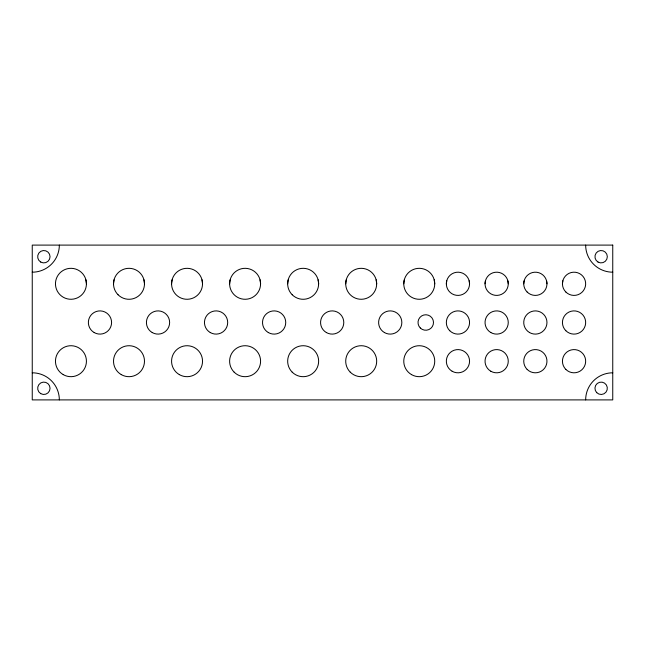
<?xml version="1.0" encoding="UTF-8"?>
<svg xmlns="http://www.w3.org/2000/svg" width="645" height="645" viewBox="0 0 645 645"><rect width="100%" height="100%" fill="white"/><g stroke="black" fill="none" stroke-linecap="round" stroke-linejoin="round"><path stroke-width="0.97" d="M113.52 283.8L114.044 279.793M171.57 283.8L172.094 279.793M229.62 283.8L230.144 279.793M287.67 283.8L288.194 279.793M345.72 283.8L346.244 279.793M403.77 283.8L404.294 279.793M446.34 283.8L446.735 280.793M485.04 283.8L485.435 280.793M523.74 283.8L524.135 280.793M562.44 283.8L562.835 280.793M546.565 280.793L546.96 283.8M507.865 280.793L508.26 283.8A11.61 11.61 0 0 1 490.845 293.854A11.61 11.61 0 0 1 490.845 273.746A11.61 11.61 0 0 1 508.26 283.8M469.165 280.793L469.56 283.8A11.61 11.61 0 0 1 452.145 293.854A11.61 11.61 0 0 1 452.145 273.746A11.61 11.61 0 0 1 469.56 283.8M434.206 279.793L434.73 283.8A15.48 15.48 0 0 1 411.51 297.208A15.48 15.48 0 0 1 411.51 270.392A15.48 15.48 0 0 1 434.73 283.8M376.156 279.793L376.68 283.8A15.48 15.48 0 0 1 353.46 297.208A15.48 15.48 0 0 1 353.46 270.392A15.48 15.48 0 0 1 376.68 283.8M318.106 279.793L318.63 283.8M260.056 279.793L260.58 283.8A15.48 15.48 0 0 1 237.36 297.208A15.48 15.48 0 0 1 237.36 270.392A15.48 15.48 0 0 1 260.58 283.8M202.006 279.793L202.53 283.8A15.48 15.48 0 0 1 179.31 297.208A15.48 15.48 0 0 1 179.31 270.392A15.48 15.48 0 0 1 202.53 283.8M143.956 279.793L144.48 283.8M85.906 279.793L86.43 283.8A15.48 15.48 0 0 1 63.21 297.208A15.48 15.48 0 0 1 63.21 270.392A15.48 15.48 0 0 1 86.43 283.8M612.75 272.19A27.09 27.09 0 0 1 585.66 245.1M59.34 245.1A27.09 27.09 0 0 1 32.25 272.19M32.25 372.81A27.09 27.09 0 0 1 59.34 399.9M585.66 399.9A27.09 27.09 0 0 1 612.75 372.81M612.75 245.1L32.25 245.1L32.25 399.9L612.75 399.9L612.75 245.1M118.051 294.749A15.48 15.48 0 0 0 143.956 287.807A15.48 15.48 0 0 0 124.993 268.844A15.48 15.48 0 0 0 118.051 294.749M63.21 374.608A15.48 15.48 0 0 0 86.43 361.2A15.48 15.48 0 0 0 63.21 347.792A15.48 15.48 0 0 0 63.21 374.608M121.26 374.608A15.48 15.48 0 0 0 144.48 361.2A15.48 15.48 0 0 0 121.26 347.792A15.48 15.48 0 0 0 121.26 374.608M179.31 374.608A15.48 15.48 0 0 0 202.53 361.2A15.48 15.48 0 0 0 179.31 347.792A15.48 15.48 0 0 0 179.31 374.608M234.151 372.149A15.48 15.48 0 0 0 260.056 365.207A15.48 15.48 0 0 0 241.093 346.244A15.48 15.48 0 0 0 234.151 372.149M292.201 372.149A15.48 15.48 0 0 0 318.106 365.207A15.48 15.48 0 0 0 299.143 346.244A15.48 15.48 0 0 0 292.201 372.149M292.201 294.749A15.48 15.48 0 0 0 318.106 287.807A15.48 15.48 0 0 0 299.143 268.844A15.48 15.48 0 0 0 292.201 294.749M350.251 372.149A15.48 15.48 0 0 0 376.156 365.207A15.48 15.48 0 0 0 357.193 346.244A15.48 15.48 0 0 0 350.251 372.149M411.51 374.608A15.48 15.48 0 0 0 434.73 361.2A15.48 15.48 0 0 0 411.51 347.792A15.48 15.48 0 0 0 411.51 374.608M452.145 371.254A11.61 11.61 0 0 0 469.56 361.2A11.61 11.61 0 0 0 452.145 351.146A11.61 11.61 0 0 0 452.145 371.254M490.845 371.254A11.61 11.61 0 0 0 508.26 361.2A11.61 11.61 0 0 0 490.845 351.146A11.61 11.61 0 0 0 490.845 371.254M527.142 369.408A11.61 11.61 0 0 0 546.565 364.207A11.61 11.61 0 0 0 532.343 349.985A11.61 11.61 0 0 0 527.142 369.408M527.142 292.008A11.61 11.61 0 0 0 546.565 286.807A11.61 11.61 0 0 0 532.343 272.585A11.61 11.61 0 0 0 527.142 292.008M565.842 292.008A11.61 11.61 0 0 0 585.265 286.807A11.61 11.61 0 0 0 571.043 272.585A11.61 11.61 0 0 0 565.842 292.008M565.842 369.408A11.61 11.61 0 0 0 585.265 364.207A11.61 11.61 0 0 0 571.043 349.985A11.61 11.61 0 0 0 565.842 369.408M565.842 330.708A11.61 11.61 0 0 0 585.265 325.507A11.61 11.61 0 0 0 571.043 311.285A11.61 11.61 0 0 0 565.842 330.708M529.545 332.554A11.61 11.61 0 0 0 546.96 322.5A11.61 11.61 0 0 0 529.545 312.446A11.61 11.61 0 0 0 529.545 332.554M490.845 332.554A11.61 11.61 0 0 0 508.26 322.5A11.61 11.61 0 0 0 490.845 312.446A11.61 11.61 0 0 0 490.845 332.554M449.742 330.708A11.61 11.61 0 0 0 469.165 325.507A11.61 11.61 0 0 0 454.943 311.285A11.61 11.61 0 0 0 449.742 330.708M94.17 332.554A11.61 11.61 0 0 0 111.585 322.5A11.61 11.61 0 0 0 94.17 312.446A11.61 11.61 0 0 0 94.17 332.554M152.22 332.554A11.61 11.61 0 0 0 169.635 322.5A11.61 11.61 0 0 0 152.22 312.446A11.61 11.61 0 0 0 152.22 332.554M210.27 332.554A11.61 11.61 0 0 0 227.685 322.5A11.61 11.61 0 0 0 210.27 312.446A11.61 11.61 0 0 0 210.27 332.554M268.32 332.554A11.61 11.61 0 0 0 285.735 322.5A11.61 11.61 0 0 0 268.32 312.446A11.61 11.61 0 0 0 268.32 332.554M326.37 332.554A11.61 11.61 0 0 0 343.785 322.5A11.61 11.61 0 0 0 326.37 312.446A11.61 11.61 0 0 0 326.37 332.554M384.42 332.554A11.61 11.61 0 0 0 401.835 322.5A11.61 11.61 0 0 0 384.42 312.446A11.61 11.61 0 0 0 384.42 332.554M420.282 327.974A7.74 7.74 0 0 0 433.23 324.5A7.74 7.74 0 0 0 423.749 315.026A7.74 7.74 0 0 0 420.282 327.974M40.764 393.652A6.192 6.192 0 0 0 50.052 388.29A6.192 6.192 0 0 0 40.764 382.928A6.192 6.192 0 0 0 40.764 393.652M596.762 392.668A6.192 6.192 0 0 0 607.122 389.894A6.192 6.192 0 0 0 599.536 382.308A6.192 6.192 0 0 0 596.762 392.668M598.044 262.072A6.192 6.192 0 0 0 607.332 256.71A6.192 6.192 0 0 0 598.044 251.348A6.192 6.192 0 0 0 598.044 262.072M40.764 262.072A6.192 6.192 0 0 0 50.052 256.71A6.192 6.192 0 0 0 40.764 251.348A6.192 6.192 0 0 0 40.764 262.072"/></g></svg>
